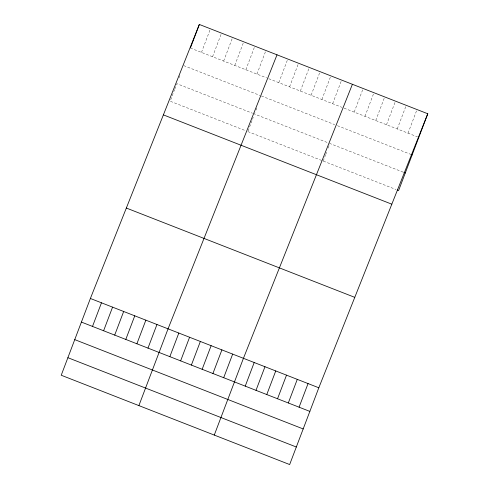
<?xml version="1.0" encoding="UTF-8"?>
<svg xmlns="http://www.w3.org/2000/svg" width="489" height="489" viewBox="0 0 489 489"><rect width="100%" height="100%" fill="white"/><g stroke="black" fill="none" stroke-linecap="round" stroke-linejoin="round"><path stroke-width="0.37" stroke-dasharray="2.44 1.83" d="M174.622 89.524L170.184 101.217L245.771 130.771M174.873 88.876L176.847 83.674L252.434 113.228M179.133 77.653L179.897 75.642M201.468 52.402L210.441 28.79M212.562 56.742L221.535 33.124M223.656 61.076L232.63 37.464M234.757 65.416L243.724 41.803M245.851 69.756L254.818 46.137M256.945 74.09L265.918 50.477M248.1 130.93L252.293 119.891M252.538 119.237L253.278 117.293M255.02 112.702L254.512 114.041L328.553 142.99M256.04 110.025L256.804 108.02M278.809 82.641L287.783 59.028M289.58 86.853L298.547 63.234M300.35 91.064L309.317 67.445M311.12 95.269L320.087 71.657M321.884 99.481L330.857 75.868M332.654 103.692L341.628 80.08M323.235 161.052L325.454 155.209M325.705 154.561L327.184 150.661M328.168 148.063L329.898 143.515L403.26 172.195M354.195 112.115L363.162 88.497M364.965 116.321L373.932 92.708M375.735 120.532L384.702 96.92M386.499 124.744L395.473 101.131M397.27 128.955L406.243 105.343M408.04 133.167L417.013 109.548M190.374 48.063L266.652 77.885M268.712 78.692L342.08 107.378M344.097 108.167L417.465 136.847M183.711 65.605L259.989 95.428M261.377 95.972L334.745 124.652M337.434 125.704L410.13 154.127M247.85 131.584L395.925 189.475"/><path stroke-width="0.73" d="M90.379 298.473L61.223 375.24L289.659 464.55L318.816 387.783L427.777 113.76L199.341 24.45L90.379 298.473L318.816 387.783M190.637 47.372L199.341 24.45M92.507 326.426L101.474 302.813M103.601 330.76L112.574 307.147M114.695 335.099L123.668 311.487M125.795 339.439L134.762 315.827M136.889 343.779L145.856 320.161M147.984 348.113L156.957 324.5M138.888 405.607L168.051 328.84L277.012 54.817M169.848 356.664L178.821 333.052M180.618 360.876L189.585 337.257M191.388 365.081L200.356 341.469M202.159 369.293L211.126 345.68M212.923 373.504L221.896 349.892M223.693 377.716L232.666 354.103M214.274 435.076L243.436 358.309L352.398 84.291M245.233 386.133L254.201 362.52M256.004 390.344L264.971 366.732M266.774 394.556L275.741 370.943M277.538 398.767L286.511 375.155M288.308 402.979L297.281 379.366M299.079 407.19L308.052 383.572M427.777 113.76L398.621 190.527L397.276 190.001M410.803 154.39L412.148 154.915M403.938 172.458L405.283 172.99M163.387 114.878L391.823 204.188M126.339 208.045L354.776 297.355M81.412 322.086L309.849 411.396M74.75 339.629L303.186 428.939M67.885 357.697L296.322 447.007"/></g></svg>
